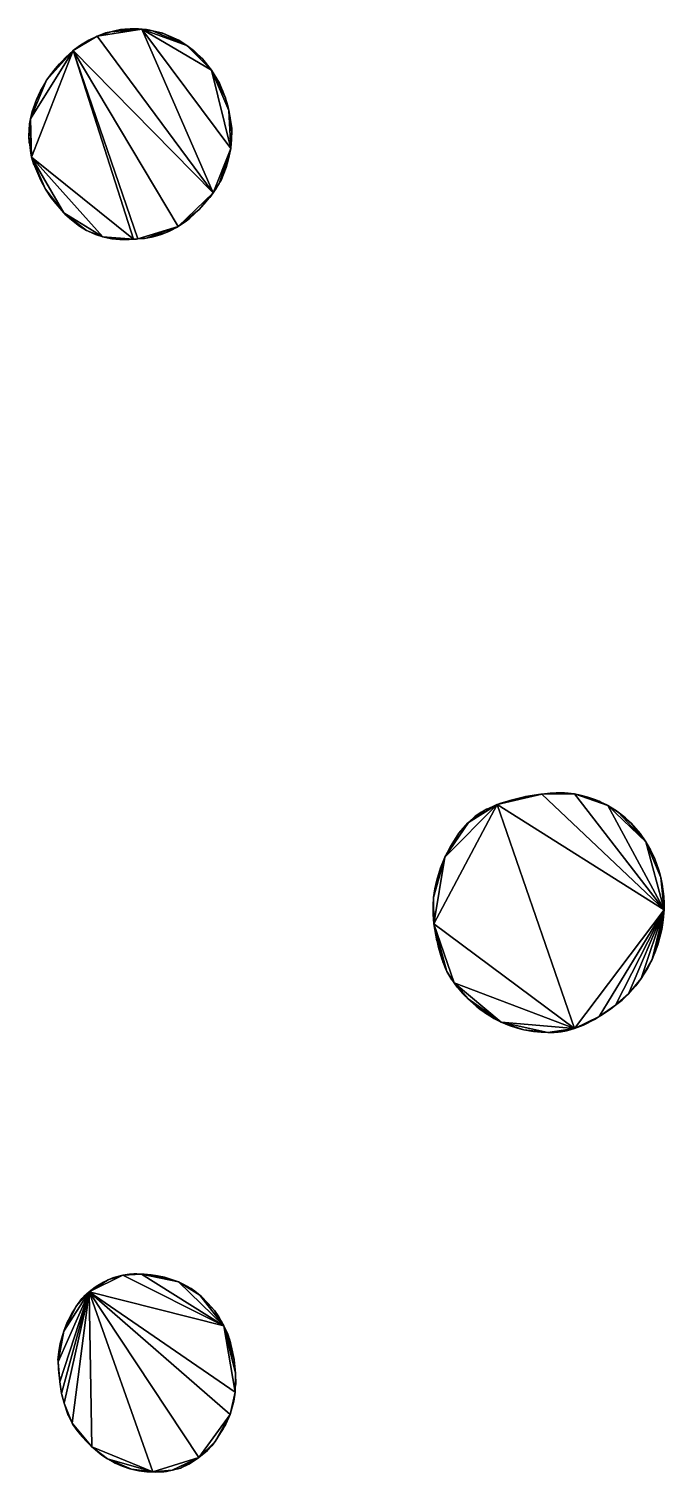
# Model space of a CAD drawing. Extents: x -80 to 87, y -73 to 75.
# Drawn here: x 25.4 to 86.6, y -64.3 to 74.8 of the extents above; entities that cross this region are included whole.
import ezdxf

# ---------------------------------------------------------------- set-up
doc = ezdxf.new("R2010")
doc.units = 0

msp = doc.modelspace()

# ---------------------------------------------------------------- linework, layer by layer
for points in [[(31.95, 74.11, 132), (29.77, 72.82, 132), (29.66, 72.73, 132)], [(43.14, 59, 132), (31.95, 74.11, 132), (29.66, 72.73, 132)], [(31.95, 74.11, 132), (31.15, 73.71, 132), (29.77, 72.82, 132)], [(31.15, 73.71, 132), (30.37, 73.25, 132), (29.77, 72.82, 132)], [(31.95, 74.11, 132), (31.32, 73.8, 132), (31.15, 73.71, 132)], [(36.28, 74.78, 132), (33.28, 74.52, 132), (31.95, 74.11, 132)], [(43.14, 59, 132), (36.28, 74.78, 132), (31.95, 74.11, 132)], [(33.28, 74.52, 132), (32.14, 74.18, 132), (31.95, 74.11, 132)], [(33.28, 74.52, 132), (32.76, 74.42, 132), (32.14, 74.18, 132)], [(36.28, 74.78, 132), (34.36, 74.76, 132), (33.28, 74.52, 132)], [(34.36, 74.76, 132), (33.55, 74.6, 132), (33.28, 74.52, 132)], [(34.36, 74.76, 132), (34.22, 74.74, 132), (33.55, 74.6, 132)], [(35.15, 74.81, 132), (34.63, 74.78, 132), (34.36, 74.76, 132)], [(36.28, 74.78, 132), (35.15, 74.81, 132), (34.36, 74.76, 132)], [(36.28, 74.78, 132), (35.36, 74.81, 132), (35.15, 74.81, 132)], [(36.28, 74.78, 132), (35.94, 74.81, 132), (35.36, 74.81, 132)], [(37.28, 74.63, 132), (36.73, 74.74, 132), (36.28, 74.78, 132)], [(40.61, 73.22, 132), (37.28, 74.63, 132), (36.28, 74.78, 132)], [(42.99, 70.82, 132), (40.61, 73.22, 132), (36.28, 74.78, 132)], [(44.83, 63.28, 132), (42.99, 70.82, 132), (36.28, 74.78, 132)], [(43.14, 59, 132), (44.83, 63.28, 132), (36.28, 74.78, 132)], [(37.28, 74.63, 132), (37.05, 74.69, 132), (36.73, 74.74, 132)], [(38.34, 74.38, 132), (38.29, 74.4, 132), (37.28, 74.63, 132)], [(40.61, 73.22, 132), (38.34, 74.38, 132), (37.28, 74.63, 132)], [(40.61, 73.22, 132), (39.84, 73.72, 132), (38.34, 74.38, 132)], [(29.66, 72.73, 132), (27.1, 69.87, 132), (25.54, 66.14, 132)], [(29.66, 72.73, 132), (25.54, 66.14, 132), (25.65, 62.45, 132)], [(35.45, 54.54, 132), (29.66, 72.73, 132), (25.65, 62.45, 132)], [(29.66, 72.73, 132), (27.96, 71, 132), (27.1, 69.87, 132)], [(29.66, 72.73, 132), (28.35, 71.46, 132), (27.96, 71, 132)], [(29.66, 72.73, 132), (28.52, 71.65, 132), (28.35, 71.46, 132)], [(29.66, 72.73, 132), (28.96, 72.09, 132), (28.52, 71.65, 132)], [(29.77, 72.82, 132), (29.7, 72.76, 132), (29.66, 72.73, 132)], [(29.77, 72.82, 132), (29.66, 72.73, 132), (29.66, 72.73, 132)], [(39.75, 55.77, 132), (43.14, 59, 132), (29.66, 72.73, 132)], [(35.88, 54.57, 132), (39.75, 55.77, 132), (29.66, 72.73, 132)], [(35.45, 54.54, 132), (35.88, 54.57, 132), (29.66, 72.73, 132)], [(41.32, 72.68, 132), (41.25, 72.73, 132), (40.61, 73.22, 132)], [(42.1, 71.94, 132), (41.32, 72.68, 132), (40.61, 73.22, 132)], [(42.99, 70.82, 132), (42.1, 71.94, 132), (40.61, 73.22, 132)], [(42.1, 71.94, 132), (41.37, 72.63, 132), (41.32, 72.68, 132)], [(27.96, 71, 132), (27.46, 70.37, 132), (27.1, 69.87, 132)], [(27.96, 71, 132), (27.55, 70.48, 132), (27.46, 70.37, 132)], [(28.35, 71.46, 132), (27.96, 71, 132), (27.96, 71, 132)], [(42.12, 71.92, 132), (42.11, 71.93, 132), (42.1, 71.94, 132)], [(42.99, 70.82, 132), (42.12, 71.92, 132), (42.1, 71.94, 132)], [(42.99, 70.82, 132), (42.83, 71.04, 132), (42.12, 71.92, 132)], [(27.1, 69.87, 132), (26.12, 68.02, 132), (25.54, 66.14, 132)], [(27.1, 69.87, 132), (26.46, 68.79, 132), (26.12, 68.02, 132)], [(27.1, 69.87, 132), (26.48, 68.83, 132), (26.46, 68.79, 132)], [(27.46, 70.37, 132), (27.18, 69.99, 132), (27.1, 69.87, 132)], [(43.74, 69.58, 132), (43.6, 69.83, 132), (42.99, 70.82, 132)], [(44.3, 68.24, 132), (43.74, 69.58, 132), (42.99, 70.82, 132)], [(44.66, 66.95, 132), (44.3, 68.24, 132), (42.99, 70.82, 132)], [(44.83, 63.28, 132), (44.66, 66.95, 132), (42.99, 70.82, 132)], [(44.3, 68.24, 132), (44.1, 68.78, 132), (43.74, 69.58, 132)], [(26.46, 68.79, 132), (26.17, 68.12, 132), (26.12, 68.02, 132)], [(44.56, 67.39, 132), (44.31, 68.23, 132), (44.3, 68.24, 132)], [(44.66, 66.95, 132), (44.56, 67.39, 132), (44.3, 68.24, 132)], [(26.12, 68.02, 132), (25.71, 66.85, 132), (25.54, 66.14, 132)], [(25.71, 66.85, 132), (25.59, 66.39, 132), (25.54, 66.14, 132)], [(26.12, 68.02, 132), (25.74, 66.94, 132), (25.71, 66.85, 132)], [(44.66, 66.95, 132), (44.61, 67.22, 132), (44.56, 67.39, 132)], [(44.93, 65.26, 132), (44.78, 66.43, 132), (44.66, 66.95, 132)], [(44.94, 64.86, 132), (44.93, 65.26, 132), (44.66, 66.95, 132)], [(44.83, 63.28, 132), (44.94, 64.86, 132), (44.66, 66.95, 132)], [(25.54, 66.14, 132), (25.46, 65.65, 132), (25.39, 64.48, 132)], [(25.54, 66.14, 132), (25.39, 64.48, 132), (25.59, 62.85, 132)], [(25.46, 65.65, 132), (25.41, 65.12, 132), (25.39, 64.48, 132)], [(25.54, 66.14, 132), (25.48, 65.76, 132), (25.46, 65.65, 132)], [(25.54, 66.14, 132), (25.59, 62.85, 132), (25.65, 62.45, 132)], [(25.39, 64.48, 132), (25.39, 64.36, 132), (25.43, 63.82, 132)], [(25.39, 64.48, 132), (25.43, 63.82, 132), (25.59, 62.85, 132)], [(44.83, 63.28, 132), (44.84, 63.29, 132), (44.94, 64.86, 132)], [(44.84, 63.29, 132), (44.92, 64.07, 132), (44.94, 64.86, 132)], [(44.94, 64.86, 132), (44.94, 64.86, 132), (44.93, 65.26, 132)], [(25.59, 62.85, 132), (25.64, 62.5, 132), (25.64, 62.47, 132)], [(25.59, 62.85, 132), (25.64, 62.47, 132), (25.65, 62.45, 132)], [(43.14, 59, 132), (43.72, 59.92, 132), (44.83, 63.28, 132)], [(43.72, 59.92, 132), (44.38, 61.46, 132), (44.83, 63.28, 132)], [(44.38, 61.46, 132), (44.57, 62.16, 132), (44.83, 63.28, 132)], [(44.57, 62.16, 132), (44.68, 62.5, 132), (44.83, 63.28, 132)], [(44.83, 63.28, 132), (44.84, 63.28, 132), (44.84, 63.29, 132)], [(25.65, 62.45, 132), (25.86, 61.78, 132), (25.88, 61.72, 132)], [(25.65, 62.45, 132), (25.88, 61.72, 132), (25.95, 61.56, 132)], [(25.65, 62.45, 132), (25.95, 61.56, 132), (26.55, 60.2, 132)], [(25.65, 62.45, 132), (26.55, 60.2, 132), (27, 59.36, 132)], [(25.65, 62.45, 132), (27, 59.36, 132), (28.74, 57.08, 132)], [(32.5, 54.79, 132), (35.45, 54.54, 132), (25.65, 62.45, 132)], [(25.65, 62.45, 132), (28.74, 57.08, 132), (32.5, 54.79, 132)], [(25.95, 61.56, 132), (26.44, 60.43, 132), (26.55, 60.2, 132)], [(43.72, 59.92, 132), (43.86, 60.14, 132), (44.38, 61.46, 132)], [(43.86, 60.14, 132), (44.18, 60.92, 132), (44.38, 61.46, 132)], [(44.38, 61.46, 132), (44.45, 61.71, 132), (44.57, 62.16, 132)], [(26.55, 60.2, 132), (26.74, 59.82, 132), (27, 59.36, 132)], [(43.14, 59, 132), (43.39, 59.35, 132), (43.72, 59.92, 132)], [(27, 59.36, 132), (27.27, 58.92, 132), (27.55, 58.52, 132)], [(27, 59.36, 132), (27.55, 58.52, 132), (28.74, 57.08, 132)], [(27.55, 58.52, 132), (27.96, 57.99, 132), (28.74, 57.08, 132)], [(39.75, 55.77, 132), (41.79, 57.4, 132), (43.14, 59, 132)], [(41.79, 57.4, 132), (42.44, 58.14, 132), (43.14, 59, 132)], [(42.44, 58.14, 132), (42.83, 58.56, 132), (43.14, 59, 132)], [(42.83, 58.56, 132), (43, 58.79, 132), (43.14, 59, 132)], [(28.74, 57.08, 132), (28.86, 56.97, 132), (29.48, 56.42, 132)], [(28.74, 57.08, 132), (29.48, 56.42, 132), (30.95, 55.4, 132)], [(28.74, 57.08, 132), (30.95, 55.4, 132), (32.5, 54.79, 132)], [(39.75, 55.77, 132), (40.88, 56.59, 132), (41.79, 57.4, 132)], [(40.88, 56.59, 132), (41.37, 57.01, 132), (41.79, 57.4, 132)], [(41.79, 57.4, 132), (42.18, 57.82, 132), (42.44, 58.14, 132)], [(29.48, 56.42, 132), (30.26, 55.81, 132), (30.95, 55.4, 132)], [(35.88, 54.57, 132), (36.67, 54.66, 132), (39.75, 55.77, 132)], [(36.67, 54.66, 132), (38.54, 55.15, 132), (39.75, 55.77, 132)], [(38.54, 55.15, 132), (39.05, 55.39, 132), (39.75, 55.77, 132)], [(39.05, 55.39, 132), (39.6, 55.68, 132), (39.75, 55.77, 132)], [(39.75, 55.77, 132), (40.52, 56.29, 132), (40.88, 56.59, 132)], [(30.95, 55.4, 132), (31.03, 55.35, 132), (31.1, 55.31, 132)], [(30.95, 55.4, 132), (31.1, 55.31, 132), (32.5, 54.79, 132)], [(31.1, 55.31, 132), (31.81, 55, 132), (32.5, 54.79, 132)], [(32.5, 54.79, 132), (32.58, 54.76, 132), (32.64, 54.75, 132)], [(32.5, 54.79, 132), (32.64, 54.75, 132), (33.37, 54.59, 132)], [(32.5, 54.79, 132), (33.37, 54.59, 132), (35.45, 54.54, 132)], [(32.64, 54.75, 132), (33.31, 54.6, 132), (33.37, 54.59, 132)], [(33.37, 54.59, 132), (34.15, 54.52, 132), (34.81, 54.52, 132)], [(33.37, 54.59, 132), (34.81, 54.52, 132), (35.45, 54.54, 132)], [(34.81, 54.52, 132), (35.04, 54.52, 132), (35.45, 54.54, 132)], [(35.45, 54.54, 132), (35.64, 54.54, 132), (35.88, 54.57, 132)], [(35.64, 54.54, 132), (35.74, 54.55, 132), (35.88, 54.57, 132)], [(35.88, 54.57, 132), (36.53, 54.63, 132), (36.67, 54.66, 132)], [(36.67, 54.66, 132), (37.35, 54.78, 132), (38.54, 55.15, 132)], [(37.35, 54.78, 132), (38.13, 55, 132), (38.54, 55.15, 132)], [(38.54, 55.15, 132), (38.94, 55.32, 132), (39.05, 55.39, 132)], [(70.5, 0.07, 132), (65.46, -5.01, 132), (64.4, -11.41, 132)], [(77.95, -21.51, 132), (70.5, 0.07, 132), (64.4, -11.41, 132)], [(70.5, 0.07, 132), (67.73, -1.65, 132), (65.46, -5.01, 132)], [(70.5, 0.07, 132), (69.31, -0.46, 132), (67.73, -1.65, 132)], [(70.5, 0.07, 132), (69.8, -0.23, 132), (69.31, -0.46, 132)], [(70.5, 0.07, 132), (70.4, 0.04, 132), (69.8, -0.23, 132)], [(74.79, 1.09, 132), (72.98, 0.8, 132), (70.5, 0.07, 132)], [(86.56, -10.06, 132), (74.79, 1.09, 132), (70.5, 0.07, 132)], [(72.98, 0.8, 132), (71.53, 0.4, 132), (70.5, 0.07, 132)], [(71.53, 0.4, 132), (70.85, 0.2, 132), (70.5, 0.07, 132)], [(77.95, -21.51, 132), (86.56, -10.06, 132), (70.5, 0.07, 132)], [(72.98, 0.8, 132), (71.72, 0.47, 132), (71.53, 0.4, 132)], [(74.79, 1.09, 132), (74.69, 1.08, 132), (72.98, 0.8, 132)], [(74.69, 1.08, 132), (73.22, 0.84, 132), (72.98, 0.8, 132)], [(74.79, 1.09, 132), (74.73, 1.09, 132), (74.69, 1.08, 132)], [(76.18, 1.19, 132), (75.58, 1.16, 132), (74.79, 1.09, 132)], [(77.94, 1.1, 132), (76.18, 1.19, 132), (74.79, 1.09, 132)], [(86.56, -10.06, 132), (77.94, 1.1, 132), (74.79, 1.09, 132)], [(76.98, 1.19, 132), (76.37, 1.21, 132), (76.18, 1.19, 132)], [(77.94, 1.1, 132), (76.98, 1.19, 132), (76.18, 1.19, 132)], [(77.94, 1.1, 132), (77.23, 1.18, 132), (76.98, 1.19, 132)], [(77.94, 1.1, 132), (77.34, 1.18, 132), (77.23, 1.18, 132)], [(78.6, 0.96, 132), (77.94, 1.1, 132), (77.94, 1.1, 132)], [(79.88, 0.57, 132), (78.6, 0.96, 132), (77.94, 1.1, 132)], [(81.13, -0.02, 132), (79.88, 0.57, 132), (77.94, 1.1, 132)], [(86.56, -10.06, 132), (81.13, -0.02, 132), (77.94, 1.1, 132)], [(79.88, 0.57, 132), (79.22, 0.78, 132), (78.6, 0.96, 132)], [(80.48, 0.31, 132), (80.31, 0.39, 132), (79.88, 0.57, 132)], [(81.13, -0.02, 132), (80.48, 0.31, 132), (79.88, 0.57, 132)], [(81.13, -0.02, 132), (81.1, 0, 132), (80.48, 0.31, 132)], [(69.31, -0.46, 132), (68.48, -0.98, 132), (67.73, -1.65, 132)], [(68.48, -0.98, 132), (68.37, -1.06, 132), (67.73, -1.65, 132)], [(69.31, -0.46, 132), (68.96, -0.66, 132), (68.48, -0.98, 132)], [(69.8, -0.23, 132), (69.46, -0.38, 132), (69.31, -0.46, 132)], [(82.13, -0.66, 132), (81.81, -0.43, 132), (81.13, -0.02, 132)], [(84.79, -3.51, 132), (82.13, -0.66, 132), (81.13, -0.02, 132)], [(86.56, -10.06, 132), (84.79, -3.51, 132), (81.13, -0.02, 132)], [(82.13, -0.66, 132), (81.89, -0.48, 132), (81.81, -0.43, 132)], [(83.4, -1.72, 132), (82.68, -1.07, 132), (82.13, -0.66, 132)], [(84.79, -3.51, 132), (83.4, -1.72, 132), (82.13, -0.66, 132)], [(83.4, -1.72, 132), (82.85, -1.2, 132), (82.68, -1.07, 132)], [(67.73, -1.65, 132), (66.81, -2.69, 132), (65.46, -5.01, 132)], [(66.81, -2.69, 132), (66, -3.97, 132), (65.46, -5.01, 132)], [(66.81, -2.69, 132), (66.24, -3.54, 132), (66, -3.97, 132)], [(67.73, -1.65, 132), (67.67, -1.7, 132), (66.81, -2.69, 132)], [(67.67, -1.7, 132), (67.41, -1.98, 132), (66.81, -2.69, 132)], [(67.73, -1.65, 132), (67.7, -1.68, 132), (67.67, -1.7, 132)], [(84.25, -2.72, 132), (83.65, -1.97, 132), (83.4, -1.72, 132)], [(84.79, -3.51, 132), (84.25, -2.72, 132), (83.4, -1.72, 132)], [(84.79, -3.51, 132), (84.27, -2.74, 132), (84.25, -2.72, 132)], [(66, -3.97, 132), (65.83, -4.28, 132), (65.46, -5.01, 132)], [(85.26, -4.28, 132), (85.23, -4.23, 132), (84.79, -3.51, 132)], [(85.68, -5.17, 132), (85.26, -4.28, 132), (84.79, -3.51, 132)], [(86.26, -6.96, 132), (85.68, -5.17, 132), (84.79, -3.51, 132)], [(86.56, -10.06, 132), (86.26, -6.96, 132), (84.79, -3.51, 132)], [(65.46, -5.01, 132), (64.69, -7.21, 132), (64.35, -8.87, 132)], [(65.46, -5.01, 132), (64.35, -8.87, 132), (64.4, -11.41, 132)], [(65.46, -5.01, 132), (65.04, -6.03, 132), (64.69, -7.21, 132)], [(65.46, -5.01, 132), (65.12, -5.82, 132), (65.04, -6.03, 132)], [(85.68, -5.17, 132), (85.63, -5.05, 132), (85.26, -4.28, 132)], [(86.07, -6.25, 132), (85.94, -5.82, 132), (85.68, -5.17, 132)], [(86.26, -6.96, 132), (86.07, -6.25, 132), (85.68, -5.17, 132)], [(65.04, -6.03, 132), (64.85, -6.59, 132), (64.69, -7.21, 132)], [(86.26, -6.96, 132), (86.18, -6.59, 132), (86.07, -6.25, 132)], [(64.69, -7.21, 132), (64.49, -8.06, 132), (64.35, -8.87, 132)], [(64.49, -8.06, 132), (64.47, -8.13, 132), (64.35, -8.87, 132)], [(64.69, -7.21, 132), (64.65, -7.36, 132), (64.49, -8.06, 132)], [(86.39, -7.61, 132), (86.36, -7.37, 132), (86.26, -6.96, 132)], [(86.53, -8.77, 132), (86.39, -7.61, 132), (86.26, -6.96, 132)], [(86.56, -10.06, 132), (86.53, -8.77, 132), (86.26, -6.96, 132)], [(86.53, -8.77, 132), (86.47, -8.13, 132), (86.39, -7.61, 132)], [(64.35, -8.87, 132), (64.32, -9.12, 132), (64.31, -9.67, 132)], [(64.35, -8.87, 132), (64.31, -9.67, 132), (64.31, -10.52, 132)], [(64.35, -8.87, 132), (64.31, -10.52, 132), (64.4, -11.41, 132)], [(64.31, -9.67, 132), (64.31, -10.44, 132), (64.31, -10.52, 132)], [(86.56, -9.47, 132), (86.54, -8.9, 132), (86.53, -8.77, 132)], [(86.56, -10.06, 132), (86.56, -9.47, 132), (86.53, -8.77, 132)], [(86.56, -10.06, 132), (86.57, -9.67, 132), (86.56, -9.47, 132)], [(64.31, -10.52, 132), (64.37, -11.2, 132), (64.38, -11.3, 132)], [(64.31, -10.52, 132), (64.38, -11.3, 132), (64.4, -11.41, 132)], [(77.95, -21.51, 132), (80.31, -20.36, 132), (86.56, -10.06, 132)], [(80.31, -20.36, 132), (81.89, -19.27, 132), (86.56, -10.06, 132)], [(81.89, -19.27, 132), (83.15, -18.15, 132), (86.56, -10.06, 132)], [(83.15, -18.15, 132), (84.36, -16.68, 132), (86.56, -10.06, 132)], [(84.36, -16.68, 132), (85.41, -14.86, 132), (86.56, -10.06, 132)], [(85.41, -14.86, 132), (86.43, -11.28, 132), (86.56, -10.06, 132)], [(86.43, -11.28, 132), (86.51, -10.64, 132), (86.56, -10.06, 132)], [(86.43, -11.28, 132), (86.51, -10.79, 132), (86.51, -10.64, 132)], [(86.43, -11.28, 132), (86.48, -11, 132), (86.51, -10.79, 132)], [(86.51, -10.64, 132), (86.54, -10.44, 132), (86.56, -10.06, 132)], [(64.4, -11.41, 132), (64.6, -12.74, 132), (64.69, -13.07, 132)], [(64.4, -11.41, 132), (64.69, -13.07, 132), (64.83, -13.71, 132)], [(64.4, -11.41, 132), (64.83, -13.71, 132), (65.15, -14.78, 132)], [(64.4, -11.41, 132), (65.15, -14.78, 132), (65.65, -16.01, 132)], [(64.4, -11.41, 132), (65.65, -16.01, 132), (66.35, -17.11, 132)], [(64.4, -11.41, 132), (66.35, -17.11, 132), (77.95, -21.51, 132)], [(85.41, -14.86, 132), (85.91, -13.6, 132), (86.43, -11.28, 132)], [(85.91, -13.6, 132), (86.33, -11.97, 132), (86.43, -11.28, 132)], [(85.91, -13.6, 132), (85.95, -13.45, 132), (86.33, -11.97, 132)], [(85.95, -13.45, 132), (86.27, -12.26, 132), (86.33, -11.97, 132)], [(86.33, -11.97, 132), (86.41, -11.44, 132), (86.43, -11.28, 132)], [(86.33, -11.97, 132), (86.39, -11.64, 132), (86.41, -11.44, 132)], [(64.83, -13.71, 132), (65.06, -14.52, 132), (65.15, -14.78, 132)], [(85.41, -14.86, 132), (85.65, -14.32, 132), (85.91, -13.6, 132)], [(85.65, -14.32, 132), (85.74, -14.07, 132), (85.91, -13.6, 132)], [(85.91, -13.6, 132), (85.95, -13.51, 132), (85.95, -13.45, 132)], [(65.15, -14.78, 132), (65.23, -15.05, 132), (65.54, -15.81, 132)], [(65.15, -14.78, 132), (65.54, -15.81, 132), (65.65, -16.01, 132)], [(84.36, -16.68, 132), (84.41, -16.61, 132), (85.41, -14.86, 132)], [(84.41, -16.61, 132), (84.93, -15.82, 132), (85.41, -14.86, 132)], [(84.93, -15.82, 132), (85.33, -15.05, 132), (85.41, -14.86, 132)], [(65.65, -16.01, 132), (65.96, -16.58, 132), (66.13, -16.8, 132)], [(65.65, -16.01, 132), (66.13, -16.8, 132), (66.35, -17.11, 132)], [(83.15, -18.15, 132), (83.84, -17.39, 132), (84.36, -16.68, 132)], [(83.84, -17.39, 132), (84.29, -16.78, 132), (84.36, -16.68, 132)], [(66.35, -17.11, 132), (66.51, -17.36, 132), (66.65, -17.53, 132)], [(66.35, -17.11, 132), (66.65, -17.53, 132), (67.7, -18.65, 132)], [(66.35, -17.11, 132), (67.7, -18.65, 132), (70.86, -20.88, 132)], [(66.35, -17.11, 132), (70.86, -20.88, 132), (77.95, -21.51, 132)], [(66.65, -17.53, 132), (67.15, -18.13, 132), (67.7, -18.65, 132)], [(67.15, -18.13, 132), (67.3, -18.28, 132), (67.7, -18.65, 132)], [(67.7, -18.65, 132), (67.92, -18.87, 132), (68.48, -19.35, 132)], [(67.7, -18.65, 132), (68.48, -19.35, 132), (69.11, -19.84, 132)], [(67.7, -18.65, 132), (69.11, -19.84, 132), (70.86, -20.88, 132)], [(68.48, -19.35, 132), (68.86, -19.67, 132), (69.11, -19.84, 132)], [(80.31, -20.36, 132), (80.47, -20.26, 132), (81.89, -19.27, 132)], [(80.47, -20.26, 132), (81.3, -19.7, 132), (81.89, -19.27, 132)], [(81.3, -19.7, 132), (81.55, -19.52, 132), (81.89, -19.27, 132)], [(81.89, -19.27, 132), (82.51, -18.76, 132), (83.15, -18.15, 132)], [(81.89, -19.27, 132), (82.39, -18.87, 132), (82.51, -18.76, 132)], [(82.51, -18.76, 132), (82.69, -18.59, 132), (83.15, -18.15, 132)], [(69.11, -19.84, 132), (69.27, -19.96, 132), (70.03, -20.46, 132)], [(69.11, -19.84, 132), (70.03, -20.46, 132), (70.86, -20.88, 132)], [(70.03, -20.46, 132), (70.17, -20.55, 132), (70.86, -20.88, 132)], [(77.95, -21.51, 132), (78.81, -21.17, 132), (80.31, -20.36, 132)], [(78.81, -21.17, 132), (79.87, -20.63, 132), (80.31, -20.36, 132)], [(80.31, -20.36, 132), (80.43, -20.28, 132), (80.47, -20.26, 132)], [(70.86, -20.88, 132), (71.65, -21.21, 132), (72.43, -21.46, 132)], [(70.86, -20.88, 132), (72.43, -21.46, 132), (73.05, -21.62, 132)], [(70.86, -20.88, 132), (73.05, -21.62, 132), (75.36, -21.9, 132)], [(70.86, -20.88, 132), (75.36, -21.9, 132), (77.95, -21.51, 132)], [(72.43, -21.46, 132), (72.79, -21.56, 132), (73.05, -21.62, 132)], [(73.05, -21.62, 132), (74, -21.79, 132), (74.72, -21.87, 132)], [(73.05, -21.62, 132), (74.72, -21.87, 132), (75.36, -21.9, 132)], [(74.72, -21.87, 132), (74.79, -21.87, 132), (75.36, -21.9, 132)], [(75.36, -21.9, 132), (76.65, -21.82, 132), (77.95, -21.51, 132)], [(75.36, -21.9, 132), (75.97, -21.88, 132), (76.65, -21.82, 132)], [(75.36, -21.9, 132), (75.58, -21.9, 132), (75.97, -21.88, 132)], [(75.97, -21.88, 132), (76.37, -21.85, 132), (76.65, -21.82, 132)], [(76.65, -21.82, 132), (77.29, -21.7, 132), (77.95, -21.51, 132)], [(76.65, -21.82, 132), (77.16, -21.73, 132), (77.29, -21.7, 132)], [(77.29, -21.7, 132), (77.94, -21.52, 132), (77.95, -21.51, 132)], [(77.95, -21.51, 132), (78.68, -21.22, 132), (78.81, -21.17, 132)], [(34.45, -45.27, 132), (33.01, -45.73, 132), (31.2, -46.88, 132)], [(44.16, -50.14, 132), (34.45, -45.27, 132), (31.2, -46.88, 132)], [(33.01, -45.73, 132), (32.03, -46.27, 132), (31.2, -46.88, 132)], [(33.01, -45.73, 132), (32.57, -45.96, 132), (32.03, -46.27, 132)], [(34.45, -45.27, 132), (33.56, -45.5, 132), (33.01, -45.73, 132)], [(33.56, -45.5, 132), (33.47, -45.54, 132), (33.01, -45.73, 132)], [(34.45, -45.27, 132), (34.33, -45.29, 132), (33.56, -45.5, 132)], [(35.17, -45.16, 132), (35.07, -45.17, 132), (34.45, -45.27, 132)], [(36.24, -45.17, 132), (35.17, -45.16, 132), (34.45, -45.27, 132)], [(44.16, -50.14, 132), (36.24, -45.17, 132), (34.45, -45.27, 132)], [(36.24, -45.17, 132), (35.5, -45.15, 132), (35.17, -45.16, 132)], [(36.24, -45.17, 132), (35.79, -45.15, 132), (35.5, -45.15, 132)], [(37.15, -45.25, 132), (36.48, -45.18, 132), (36.24, -45.17, 132)], [(39.79, -45.92, 132), (37.15, -45.25, 132), (36.24, -45.17, 132)], [(44.16, -50.14, 132), (39.79, -45.92, 132), (36.24, -45.17, 132)], [(37.15, -45.25, 132), (36.79, -45.2, 132), (36.48, -45.18, 132)], [(38.44, -45.48, 132), (37.76, -45.33, 132), (37.15, -45.25, 132)], [(39.79, -45.92, 132), (38.44, -45.48, 132), (37.15, -45.25, 132)], [(39.79, -45.92, 132), (38.5, -45.49, 132), (38.44, -45.48, 132)], [(31.2, -46.88, 132), (28.76, -50.66, 132), (28.2, -53.63, 132)], [(31.2, -46.88, 132), (28.2, -53.63, 132), (28.36, -55.56, 132)], [(31.2, -46.88, 132), (28.36, -55.56, 132), (28.54, -56.67, 132)], [(31.2, -46.88, 132), (28.54, -56.67, 132), (28.77, -57.61, 132)], [(31.2, -46.88, 132), (29.91, -48.33, 132), (28.76, -50.66, 132)], [(31.2, -46.88, 132), (28.77, -57.61, 132), (28.77, -57.62, 132)], [(31.2, -46.88, 132), (28.77, -57.62, 132), (29.55, -59.52, 132)], [(31.2, -46.88, 132), (29.55, -59.52, 132), (31.44, -61.8, 132)], [(31.2, -46.88, 132), (30.5, -47.53, 132), (29.91, -48.33, 132)], [(31.2, -46.88, 132), (30.69, -47.33, 132), (30.5, -47.53, 132)], [(32.03, -46.27, 132), (31.77, -46.44, 132), (31.2, -46.88, 132)], [(45.26, -56.55, 132), (44.16, -50.14, 132), (31.2, -46.88, 132)], [(44.76, -58.7, 132), (45.26, -56.55, 132), (31.2, -46.88, 132)], [(41.74, -62.85, 132), (44.76, -58.7, 132), (31.2, -46.88, 132)], [(37.33, -64.23, 132), (41.74, -62.85, 132), (31.2, -46.88, 132)], [(31.44, -61.8, 132), (37.33, -64.23, 132), (31.2, -46.88, 132)], [(40.61, -46.32, 132), (40.3, -46.16, 132), (39.79, -45.92, 132)], [(41.84, -47.21, 132), (40.61, -46.32, 132), (39.79, -45.92, 132)], [(44.16, -50.14, 132), (41.84, -47.21, 132), (39.79, -45.92, 132)], [(41.84, -47.21, 132), (41.02, -46.55, 132), (40.61, -46.32, 132)], [(41.84, -47.21, 132), (41.37, -46.8, 132), (41.02, -46.55, 132)], [(42.63, -47.96, 132), (42.02, -47.34, 132), (41.84, -47.21, 132)], [(43.25, -48.67, 132), (42.63, -47.96, 132), (41.84, -47.21, 132)], [(44.16, -50.14, 132), (43.25, -48.67, 132), (41.84, -47.21, 132)], [(29.91, -48.33, 132), (29.07, -49.81, 132), (28.76, -50.66, 132)], [(29.91, -48.33, 132), (29.53, -48.91, 132), (29.07, -49.81, 132)], [(30.5, -47.53, 132), (30.38, -47.66, 132), (29.91, -48.33, 132)], [(42.63, -47.96, 132), (42.09, -47.41, 132), (42.02, -47.34, 132)], [(42.63, -47.97, 132), (42.63, -47.96, 132), (42.63, -47.96, 132)], [(43.25, -48.67, 132), (42.63, -47.97, 132), (42.63, -47.96, 132)], [(43.67, -49.28, 132), (43.38, -48.86, 132), (43.25, -48.67, 132)], [(44.16, -50.14, 132), (43.67, -49.28, 132), (43.25, -48.67, 132)], [(29.07, -49.81, 132), (28.85, -50.37, 132), (28.76, -50.66, 132)], [(44.16, -50.14, 132), (44.03, -49.87, 132), (43.67, -49.28, 132)], [(28.76, -50.66, 132), (28.26, -52.65, 132), (28.2, -53.63, 132)], [(28.76, -50.66, 132), (28.4, -51.86, 132), (28.26, -52.65, 132)], [(28.76, -50.66, 132), (28.58, -51.11, 132), (28.4, -51.86, 132)], [(44.54, -50.96, 132), (44.48, -50.82, 132), (44.16, -50.14, 132)], [(44.78, -51.65, 132), (44.54, -50.96, 132), (44.16, -50.14, 132)], [(44.94, -52.36, 132), (44.78, -51.65, 132), (44.16, -50.14, 132)], [(45.16, -53.39, 132), (44.94, -52.36, 132), (44.16, -50.14, 132)], [(45.17, -53.47, 132), (45.16, -53.39, 132), (44.16, -50.14, 132)], [(45.3, -54.73, 132), (45.17, -53.47, 132), (44.16, -50.14, 132)], [(45.26, -56.55, 132), (45.3, -54.73, 132), (44.16, -50.14, 132)], [(44.78, -51.65, 132), (44.76, -51.57, 132), (44.54, -50.96, 132)], [(28.26, -52.65, 132), (28.2, -53.31, 132), (28.19, -53.45, 132)], [(28.26, -52.65, 132), (28.19, -53.45, 132), (28.2, -53.63, 132)], [(28.4, -51.86, 132), (28.39, -51.88, 132), (28.26, -52.65, 132)], [(44.81, -51.75, 132), (44.79, -51.66, 132), (44.78, -51.65, 132)], [(44.94, -52.36, 132), (44.81, -51.75, 132), (44.78, -51.65, 132)], [(45.16, -53.39, 132), (44.99, -52.52, 132), (44.94, -52.36, 132)], [(28.2, -53.63, 132), (28.22, -54.26, 132), (28.27, -54.78, 132)], [(28.2, -53.63, 132), (28.27, -54.78, 132), (28.29, -55.04, 132)], [(28.2, -53.63, 132), (28.29, -55.04, 132), (28.36, -55.56, 132)], [(45.17, -53.47, 132), (45.17, -53.41, 132), (45.16, -53.39, 132)], [(45.3, -54.73, 132), (45.27, -54.12, 132), (45.17, -53.47, 132)], [(28.36, -55.56, 132), (28.4, -55.91, 132), (28.54, -56.67, 132)], [(45.26, -56.55, 132), (45.33, -55.82, 132), (45.3, -54.73, 132)], [(45.33, -55.82, 132), (45.33, -55.01, 132), (45.3, -54.73, 132)], [(28.54, -56.67, 132), (28.56, -56.76, 132), (28.77, -57.61, 132)], [(44.76, -58.7, 132), (45.12, -57.42, 132), (45.26, -56.55, 132)], [(45.12, -57.42, 132), (45.13, -57.38, 132), (45.26, -56.55, 132)], [(45.13, -57.38, 132), (45.25, -56.6, 132), (45.26, -56.55, 132)], [(28.77, -57.61, 132), (28.77, -57.61, 132), (28.77, -57.62, 132)], [(28.77, -57.62, 132), (29.06, -58.49, 132), (29.17, -58.79, 132)], [(28.77, -57.62, 132), (29.17, -58.79, 132), (29.55, -59.52, 132)], [(44.76, -58.7, 132), (44.94, -58.14, 132), (45.12, -57.42, 132)], [(29.55, -59.52, 132), (29.62, -59.66, 132), (30.14, -60.36, 132)], [(29.55, -59.52, 132), (30.14, -60.36, 132), (31.44, -61.8, 132)], [(29.62, -59.66, 132), (29.76, -59.9, 132), (30.14, -60.36, 132)], [(41.74, -62.85, 132), (43.33, -61.3, 132), (44.76, -58.7, 132)], [(43.33, -61.3, 132), (44.35, -59.62, 132), (44.76, -58.7, 132)], [(43.33, -61.3, 132), (44.06, -60.16, 132), (44.35, -59.62, 132)], [(44.35, -59.62, 132), (44.61, -59.05, 132), (44.76, -58.7, 132)], [(30.14, -60.36, 132), (30.27, -60.55, 132), (31.44, -61.8, 132)], [(30.27, -60.55, 132), (30.9, -61.26, 132), (31.44, -61.8, 132)], [(31.44, -61.8, 132), (31.57, -61.92, 132), (31.78, -62.08, 132)], [(31.44, -61.8, 132), (31.78, -62.08, 132), (32.97, -62.97, 132)], [(31.44, -61.8, 132), (32.97, -62.97, 132), (37.33, -64.23, 132)], [(31.78, -62.08, 132), (32.03, -62.29, 132), (32.97, -62.97, 132)], [(32.03, -62.29, 132), (32.26, -62.48, 132), (32.97, -62.97, 132)], [(32.26, -62.48, 132), (32.52, -62.67, 132), (32.97, -62.97, 132)], [(41.74, -62.85, 132), (43, -61.73, 132), (43.33, -61.3, 132)], [(41.74, -62.85, 132), (42.58, -62.15, 132), (43, -61.73, 132)], [(43, -61.73, 132), (43.13, -61.58, 132), (43.33, -61.3, 132)], [(32.97, -62.97, 132), (33.53, -63.3, 132), (33.69, -63.39, 132)], [(32.97, -62.97, 132), (33.69, -63.39, 132), (35.12, -63.92, 132)], [(32.97, -62.97, 132), (35.12, -63.92, 132), (35.26, -63.95, 132)], [(32.97, -62.97, 132), (35.26, -63.95, 132), (37.33, -64.23, 132)], [(33.69, -63.39, 132), (34.37, -63.68, 132), (35.12, -63.92, 132)], [(35.12, -63.92, 132), (35.2, -63.94, 132), (35.26, -63.95, 132)], [(35.26, -63.95, 132), (35.97, -64.12, 132), (35.98, -64.12, 132)], [(35.26, -63.95, 132), (35.98, -64.12, 132), (37.33, -64.23, 132)], [(37.33, -64.23, 132), (39.19, -64.07, 132), (41.74, -62.85, 132)], [(39.19, -64.07, 132), (39.98, -63.86, 132), (41.74, -62.85, 132)], [(39.19, -64.07, 132), (39.57, -63.97, 132), (39.98, -63.86, 132)], [(39.57, -63.97, 132), (39.78, -63.92, 132), (39.98, -63.86, 132)], [(39.98, -63.86, 132), (40.8, -63.48, 132), (41.74, -62.85, 132)], [(39.98, -63.86, 132), (40.1, -63.81, 132), (40.8, -63.48, 132)], [(40.8, -63.48, 132), (40.87, -63.44, 132), (41.74, -62.85, 132)], [(35.98, -64.12, 132), (36.76, -64.21, 132), (37.33, -64.23, 132)], [(37.33, -64.23, 132), (37.93, -64.23, 132), (39.19, -64.07, 132)], [(37.33, -64.23, 132), (37.57, -64.25, 132), (37.93, -64.23, 132)], [(37.93, -64.23, 132), (38.39, -64.22, 132), (39.19, -64.07, 132)], [(38.39, -64.22, 132), (38.63, -64.18, 132), (39.19, -64.07, 132)], [(39.19, -64.07, 132), (39.23, -64.07, 132), (39.57, -63.97, 132)]]:
    msp.add_3dface(points)

doc.saveas('drawing.dxf')
